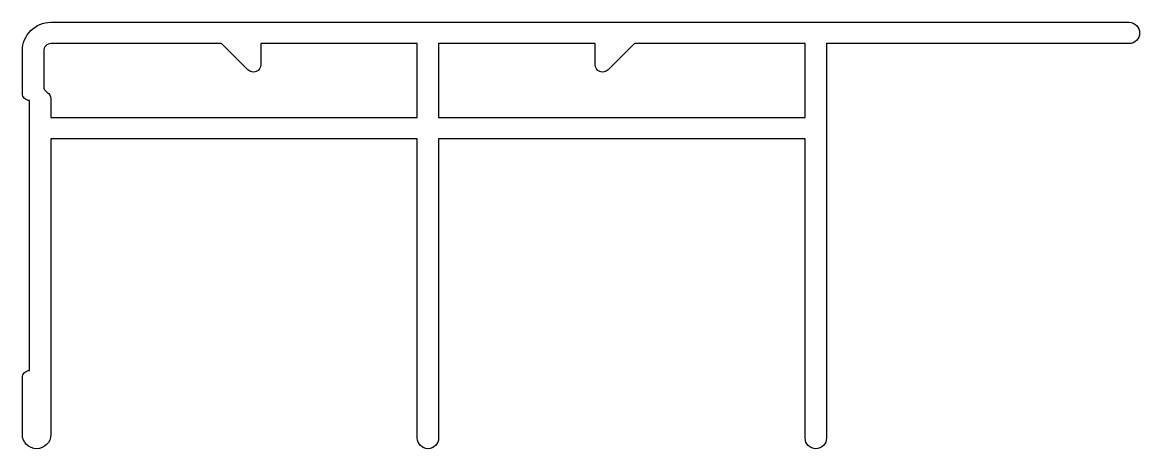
# Model space of a CAD drawing. Extents: x 698.9 to 777.4, y 535.3 to 565.3.
import ezdxf

# ---------------------------------------------------------------- set-up
doc = ezdxf.new("R2010")
doc.units = 0
doc.layers.add('PARÇA', color=5, linetype='CONTINUOUS')

msp = doc.modelspace()

# ---------------------------------------------------------------- linework, layer by layer
at = {"layer": 'PARÇA', "color": 0, "linetype": 'CONTINUOUS'}
for points in [[(727.386, 535.339, -0.414214), (726.636, 536.089), (726.636, 557.139), (700.886, 557.139), (700.886, 550.839), (700.886, 536.339, -1), (698.886, 536.339), (698.886, 540.339, -0.414214), (699.386, 540.839), (699.386, 559.839, -0.414214), (698.886, 560.339), (698.886, 563.339, -0.414214), (700.886, 565.339), (776.636, 565.339, -0.414214), (777.386, 564.589, -0.414214), (776.636, 563.839), (755.386, 563.839), (755.386, 536.089, -0.414214), (754.636, 535.339), (754.636, 535.339, -0.414214), (753.886, 536.089), (753.886, 557.139), (728.136, 557.139), (728.136, 536.089, -0.414214)], [(700.636, 560.406, -0.267949), (700.886, 559.973), (700.886, 558.639), (726.636, 558.639), (726.636, 563.839), (715.636, 563.839), (715.636, 562.368, -0.668179), (714.731, 561.993), (712.886, 563.839), (700.886, 563.839, 0.414214), (700.386, 563.339), (700.386, 560.839, 0.267949)], [(739.136, 563.839), (728.136, 563.839), (728.136, 558.639), (753.886, 558.639), (753.886, 563.839), (741.886, 563.839), (740.041, 561.993, -0.668179), (739.136, 562.368)]]:
    msp.add_lwpolyline(points, format="xyb", close=True, dxfattribs=at)

doc.saveas('drawing.dxf')
